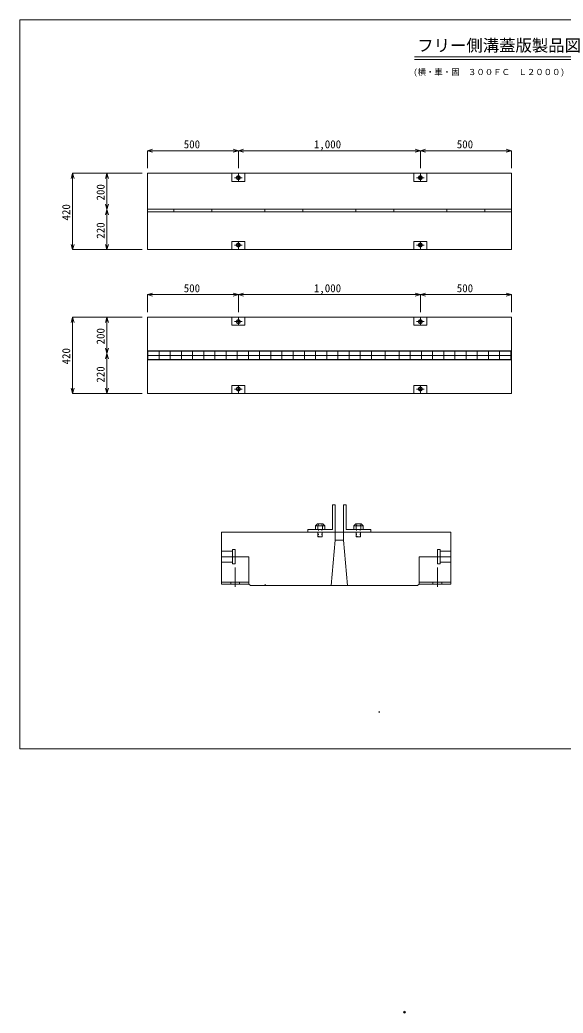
# Model space of a CAD drawing. Units: millimetres, scale not verified. Extents: x 234 to 10193, y -1344 to 4112.
# Drawn here: x 234 to 3218, y -1344 to 4112 of the extents above; entities that cross this region are included whole.
import ezdxf
from ezdxf.enums import TextEntityAlignment as Align

# ---------------------------------------------------------------- set-up
doc = ezdxf.new("R2010")
doc.units = ezdxf.units.MM
doc.header["$LTSCALE"] = 20
doc.header["$PDMODE"] = 32
doc.header["$PDSIZE"] = 10
doc.linetypes.add('DOTTED', pattern=[1.75, 0.25, -1.5])
doc.layers.add('0-1', color=7, linetype='Continuous', lineweight=18)
doc.layers.add('0-f', color=7, linetype='Continuous', lineweight=18)
doc.styles.add('ＭＳ ゴシック', font='')
doc.styles.get('ＭＳ ゴシック').set_extended_font_data('MS Gothic')

msp = doc.modelspace()

# ---------------------------------------------------------------- linework, layer by layer
at = {"layer": '0-1', "color": 4}
for p, q in [((934.03, 3393.74), (963.01, 3401.5)), ((934.03, 3393.74), (1434.04, 3393.74)), ((934.03, 3393.74), (963.01, 3385.97)), ((934.03, 3393.74), (934.03, 3297.28)), ((1434.04, 3393.74), (1405.06, 3401.5)), ((1434.04, 3393.74), (1405.06, 3385.97)), ((1434.04, 3393.74), (1463.01, 3401.5)), ((1434.04, 3393.74), (1434.04, 3297.28)), ((1434.04, 3393.74), (2434.03, 3393.74)), ((1434.04, 3393.74), (1463.01, 3385.97)), ((2434.03, 3393.74), (2405.05, 3401.5)), ((2434.03, 3393.74), (2405.05, 3385.97)), ((2434.03, 3393.74), (2463.01, 3401.5)), ((2434.03, 3393.74), (2434.03, 3297.28)), ((2434.03, 3393.74), (2934.03, 3393.74)), ((2434.03, 3393.74), (2463.01, 3385.97)), ((2934.03, 3393.74), (2905.05, 3401.5)), ((2934.03, 3393.74), (2905.05, 3385.97)), ((2934.03, 3393.74), (2934.03, 3297.28)), ((523.38, 3270.16), (515.62, 3241.19)), ((523.38, 2850.16), (523.38, 3270.16)), ((523.38, 3270.16), (531.15, 3241.19)), ((523.38, 3270.16), (905.18, 3270.16)), ((712.27, 3270.16), (704.51, 3241.19)), ((712.27, 3070.16), (712.27, 3270.16)), ((712.27, 3270.16), (720.04, 3241.19)), ((712.27, 3270.16), (905.18, 3270.16)), ((712.27, 3070.16), (704.51, 3099.14)), ((712.27, 3070.16), (704.51, 3041.19)), ((712.27, 3070.16), (720.04, 3099.14)), ((712.27, 2850.16), (712.27, 3070.16)), ((712.27, 3070.16), (720.04, 3041.19)), ((523.38, 2850.16), (515.62, 2879.14)), ((523.38, 2850.16), (531.15, 2879.14)), ((523.38, 2850.16), (905.18, 2850.16)), ((712.27, 2850.16), (704.51, 2879.14)), ((712.27, 2850.16), (720.04, 2879.14)), ((712.27, 2850.16), (905.18, 2850.16)), ((934.03, 2602.99), (963.01, 2610.75)), ((934.03, 2602.99), (1434.04, 2602.99)), ((934.03, 2602.99), (963.01, 2595.22)), ((934.03, 2602.99), (934.03, 2506.53)), ((1434.04, 2602.99), (1405.06, 2610.75)), ((1434.04, 2602.99), (1405.06, 2595.22)), ((1434.04, 2602.99), (1463.01, 2610.75)), ((1434.04, 2602.99), (1434.04, 2506.53)), ((1434.04, 2602.99), (2434.03, 2602.99)), ((1434.04, 2602.99), (1463.01, 2595.22)), ((2434.03, 2602.99), (2405.05, 2610.75)), ((2434.03, 2602.99), (2405.05, 2595.22)), ((2434.03, 2602.99), (2463.01, 2610.75)), ((2434.03, 2602.99), (2434.03, 2506.53)), ((2434.03, 2602.99), (2934.03, 2602.99)), ((2434.03, 2602.99), (2463.01, 2595.22)), ((2934.03, 2602.99), (2905.05, 2610.75)), ((2934.03, 2602.99), (2905.05, 2595.22)), ((2934.03, 2602.99), (2934.03, 2506.53)), ((523.38, 2479.42), (515.62, 2450.44)), ((523.38, 2059.42), (523.38, 2479.42)), ((523.38, 2479.42), (531.15, 2450.44)), ((523.38, 2479.42), (905.18, 2479.42)), ((712.27, 2479.42), (704.51, 2450.44)), ((712.27, 2279.42), (712.27, 2479.42)), ((712.27, 2479.42), (720.04, 2450.44)), ((712.27, 2479.42), (905.18, 2479.42)), ((712.27, 2279.42), (704.51, 2308.39)), ((712.27, 2279.42), (720.04, 2308.39)), ((712.27, 2279.42), (704.51, 2250.44)), ((712.27, 2059.42), (712.27, 2279.42)), ((712.27, 2279.42), (720.04, 2250.44)), ((523.38, 2059.42), (515.62, 2088.39)), ((523.38, 2059.42), (531.15, 2088.39)), ((712.27, 2059.42), (704.51, 2088.39)), ((712.27, 2059.42), (720.04, 2088.39)), ((523.38, 2059.42), (905.18, 2059.42)), ((712.27, 2059.42), (905.18, 2059.42)), ((2207.88, 314.93), (2207.88, 305.93))]:
    msp.add_line(p, q, dxfattribs=at)
at = {"layer": '0-1'}
for p, q in [((2934.03, 3270.16), (934.03, 3270.16)), ((934.03, 3270.16), (934.03, 2850.16)), ((934.03, 3270.16), (2934.03, 3270.16)), ((1469.04, 3270.17), (1399.04, 3270.17)), ((1399.04, 3270.17), (1399.04, 3225.17)), ((1469.04, 3225.17), (1399.04, 3225.17)), ((1413.03, 3245.16), (1455.03, 3245.16)), ((1413.03, 3245.16), (1455.03, 3245.16)), ((1455.03, 3245.16), (1413.03, 3245.16)), ((1413.04, 3245.16), (1455.04, 3245.16)), ((1455.05, 3245.16), (1413.04, 3245.16)), ((1434.04, 3266.16), (1434.04, 3224.16)), ((1434.04, 3266.16), (1434.04, 3224.16)), ((1434.04, 3266.16), (1434.04, 3224.16)), ((1434.04, 3266.16), (1434.04, 3224.16)), ((1469.04, 3270.17), (1469.04, 3225.17)), ((2469.03, 3270.17), (2399.03, 3270.17)), ((2469.03, 3270.16), (2399.03, 3270.16)), ((2399.03, 3270.16), (2399.03, 3225.16)), ((2469.03, 3225.16), (2399.03, 3225.16)), ((2413.02, 3245.16), (2455.02, 3245.16)), ((2413.02, 3245.16), (2455.02, 3245.16)), ((2455.02, 3245.16), (2413.02, 3245.16)), ((2413.03, 3245.16), (2455.03, 3245.16)), ((2455.04, 3245.16), (2413.03, 3245.16)), ((2434.03, 3263.63), (2434.03, 3271.69)), ((2434.03, 3266.16), (2434.03, 3224.16)), ((2434.03, 3266.16), (2434.03, 3224.16)), ((2434.03, 3266.16), (2434.03, 3224.16)), ((2434.03, 3266.16), (2434.03, 3224.16)), ((2469.03, 3270.16), (2469.03, 3225.16)), ((2934.03, 2850.16), (2934.03, 3270.16)), ((2934.03, 3073.12), (934.03, 3073.12)), ((2934.03, 3058.12), (934.03, 3058.12)), ((1469.04, 2895.16), (1399.04, 2895.16)), ((1399.04, 2850.16), (1399.04, 2895.16)), ((1434.04, 2854.16), (1434.04, 2896.16)), ((1434.04, 2854.16), (1434.04, 2896.16)), ((1434.04, 2854.16), (1434.04, 2896.16)), ((1434.04, 2854.16), (1434.04, 2896.16)), ((1469.04, 2850.16), (1469.04, 2895.16)), ((2469.03, 2895.16), (2399.03, 2895.16)), ((2399.03, 2850.16), (2399.03, 2895.16)), ((2434.03, 2854.16), (2434.03, 2896.16)), ((2434.03, 2854.16), (2434.03, 2896.16)), ((2434.03, 2854.16), (2434.03, 2896.16)), ((2434.03, 2854.16), (2434.03, 2896.16)), ((2469.03, 2850.16), (2469.03, 2895.16)), ((934.03, 2850.16), (2934.03, 2850.16)), ((934.03, 2850.16), (2934.03, 2850.16)), ((1469.04, 2850.16), (1399.04, 2850.16)), ((1413.03, 2875.16), (1455.03, 2875.16)), ((1413.03, 2875.16), (1455.03, 2875.16)), ((1455.03, 2875.16), (1413.03, 2875.16)), ((1413.04, 2875.16), (1455.04, 2875.16)), ((1455.05, 2875.16), (1413.04, 2875.16)), ((2469.03, 2850.16), (2399.03, 2850.16)), ((2469.03, 2850.16), (2399.03, 2850.16)), ((2413.02, 2875.16), (2455.02, 2875.16)), ((2413.02, 2875.16), (2455.02, 2875.16)), ((2455.02, 2875.16), (2413.02, 2875.16)), ((2413.03, 2875.16), (2455.03, 2875.16)), ((2455.04, 2875.16), (2413.03, 2875.16)), ((2434.03, 2856.7), (2434.03, 2848.64)), ((2934.03, 2479.42), (934.03, 2479.42)), ((934.03, 2479.42), (934.03, 2059.42)), ((934.03, 2479.42), (2934.03, 2479.42)), ((1469.04, 2479.42), (1399.04, 2479.42)), ((1399.04, 2479.42), (1399.04, 2434.42)), ((1434.04, 2475.42), (1434.04, 2433.42)), ((1434.04, 2475.42), (1434.04, 2433.42)), ((1434.04, 2475.42), (1434.04, 2433.42)), ((1434.04, 2475.42), (1434.04, 2433.42)), ((1469.04, 2479.42), (1469.04, 2434.42)), ((2469.03, 2479.42), (2399.03, 2479.42)), ((2469.03, 2479.42), (2399.03, 2479.42)), ((2399.03, 2479.42), (2399.03, 2434.42)), ((2434.03, 2472.88), (2434.03, 2480.94)), ((2434.03, 2475.41), (2434.03, 2433.41)), ((2434.03, 2475.41), (2434.03, 2433.41)), ((2434.03, 2475.41), (2434.03, 2433.41)), ((2434.03, 2475.41), (2434.03, 2433.41)), ((2469.03, 2479.42), (2469.03, 2434.42)), ((2934.03, 2059.42), (2934.03, 2479.42)), ((1469.04, 2434.42), (1399.04, 2434.42)), ((1413.03, 2454.42), (1455.03, 2454.42)), ((1413.03, 2454.42), (1455.03, 2454.42)), ((1455.03, 2454.42), (1413.03, 2454.42)), ((1413.04, 2454.42), (1455.04, 2454.42)), ((1455.05, 2454.42), (1413.04, 2454.42)), ((2469.03, 2434.42), (2399.03, 2434.42)), ((2413.02, 2454.41), (2455.02, 2454.41)), ((2413.02, 2454.41), (2455.02, 2454.41)), ((2455.02, 2454.41), (2413.02, 2454.41)), ((2413.03, 2454.41), (2455.03, 2454.41)), ((2455.04, 2454.41), (2413.03, 2454.41)), ((934.03, 2269.42), (934.03, 2294.42)), ((934.03, 2294.42), (2934.03, 2294.42)), ((1244.03, 2294.42), (934.03, 2294.42)), ((1244.03, 2294.42), (934.03, 2294.42)), ((934.03, 2244.42), (934.03, 2294.42)), ((934.03, 2294.42), (934.03, 2291.42)), ((1244.03, 2294.42), (1554.03, 2294.42)), ((1554.03, 2294.42), (1551.03, 2294.42)), ((1858.03, 2294.42), (2168.03, 2294.42)), ((2168.03, 2294.42), (2165.03, 2294.42)), ((2624.03, 2294.42), (2314.03, 2294.42)), ((2624.03, 2294.42), (2314.03, 2294.42)), ((2624.03, 2294.42), (2934.03, 2294.42)), ((2934.03, 2294.42), (2931.03, 2294.42)), ((2934.03, 2294.42), (2934.03, 2244.42)), ((2934.03, 2294.42), (2934.03, 2291.42)), ((934.03, 2269.42), (934.03, 2244.42)), ((934.03, 2244.42), (934.03, 2247.42)), ((934.03, 2244.42), (2934.03, 2244.42)), ((1244.03, 2244.42), (934.03, 2244.42)), ((934.03, 2244.42), (937.03, 2244.42)), ((937.03, 2247.42), (937.03, 2291.42)), ((1551.03, 2291.42), (937.03, 2291.42)), ((937.03, 2269.42), (1551.03, 2269.42)), ((937.03, 2247.42), (1551.03, 2247.42)), ((998.43, 2291.42), (998.43, 2247.42)), ((1059.83, 2291.42), (1059.83, 2247.42)), ((1121.23, 2291.42), (1121.23, 2247.42)), ((1182.63, 2291.42), (1182.63, 2247.42)), ((1244.03, 2291.42), (1244.03, 2247.42)), ((1244.03, 2244.42), (1554.03, 2244.42)), ((1305.43, 2291.42), (1305.43, 2247.42)), ((1366.83, 2291.42), (1366.83, 2247.42)), ((1428.23, 2291.42), (1428.23, 2247.42)), ((1489.63, 2291.42), (1489.63, 2247.42)), ((1551.03, 2247.42), (1551.03, 2291.42)), ((1551.03, 2291.42), (2317.03, 2291.42)), ((1551.03, 2247.42), (1551.03, 2291.42)), ((2165.03, 2291.42), (1551.03, 2291.42)), ((1551.03, 2269.42), (2165.03, 2269.42)), ((2317.03, 2247.42), (1551.03, 2247.42)), ((1551.03, 2247.42), (2165.03, 2247.42)), ((1554.03, 2244.42), (1551.03, 2244.42)), ((1612.43, 2291.42), (1612.43, 2247.42)), ((1673.83, 2291.42), (1673.83, 2247.42)), ((1735.23, 2291.42), (1735.23, 2247.42)), ((1796.63, 2291.42), (1796.63, 2247.42)), ((1858.03, 2291.42), (1858.03, 2247.42)), ((1858.03, 2244.42), (2168.03, 2244.42)), ((1919.43, 2291.42), (1919.43, 2247.42)), ((1980.83, 2291.42), (1980.83, 2247.42)), ((2042.23, 2291.42), (2042.23, 2247.42)), ((2103.63, 2291.42), (2103.63, 2247.42)), ((2165.03, 2247.42), (2165.03, 2291.42)), ((2165.03, 2269.42), (2317.03, 2269.42)), ((2168.03, 2244.42), (2165.03, 2244.42)), ((2241.03, 2291.42), (2241.03, 2247.42)), ((2624.03, 2244.42), (2314.03, 2244.42)), ((2314.03, 2244.42), (2317.03, 2244.42)), ((2317.03, 2247.42), (2317.03, 2291.42)), ((2931.03, 2291.42), (2317.03, 2291.42)), ((2317.03, 2269.42), (2931.03, 2269.42)), ((2317.03, 2247.42), (2931.03, 2247.42)), ((2378.43, 2291.42), (2378.43, 2247.42)), ((2439.83, 2291.42), (2439.83, 2247.42)), ((2501.23, 2291.42), (2501.23, 2247.42)), ((2562.63, 2291.42), (2562.63, 2247.42)), ((2624.03, 2291.42), (2624.03, 2247.42)), ((2624.03, 2244.42), (2934.03, 2244.42)), ((2685.43, 2291.42), (2685.43, 2247.42)), ((2746.83, 2291.42), (2746.83, 2247.42)), ((2808.23, 2291.42), (2808.23, 2247.42)), ((2869.63, 2291.42), (2869.63, 2247.42)), ((2931.03, 2247.42), (2931.03, 2291.42)), ((2934.03, 2244.42), (2931.03, 2244.42)), ((2934.03, 2244.42), (2934.03, 2247.42)), ((1469.04, 2104.41), (1399.04, 2104.41)), ((1399.04, 2059.41), (1399.04, 2104.41)), ((1413.03, 2084.42), (1455.03, 2084.42)), ((1413.03, 2084.42), (1455.03, 2084.42)), ((1455.03, 2084.42), (1413.03, 2084.42)), ((1413.04, 2084.42), (1455.04, 2084.42)), ((1455.05, 2084.42), (1413.04, 2084.42)), ((1434.04, 2063.41), (1434.04, 2105.42)), ((1434.04, 2063.41), (1434.04, 2105.42)), ((1434.04, 2063.41), (1434.04, 2105.42)), ((1434.04, 2063.41), (1434.04, 2105.41)), ((1469.04, 2059.41), (1469.04, 2104.41)), ((2469.03, 2104.42), (2399.03, 2104.42)), ((2399.03, 2059.42), (2399.03, 2104.42)), ((2413.02, 2084.42), (2455.02, 2084.42)), ((2413.02, 2084.42), (2455.02, 2084.42)), ((2455.02, 2084.42), (2413.02, 2084.42)), ((2413.03, 2084.42), (2455.03, 2084.42)), ((2455.04, 2084.42), (2413.03, 2084.42)), ((2434.03, 2063.42), (2434.03, 2105.42)), ((2434.03, 2063.42), (2434.03, 2105.42)), ((2434.03, 2063.42), (2434.03, 2105.42)), ((2434.03, 2063.42), (2434.03, 2105.42)), ((2469.03, 2059.42), (2469.03, 2104.42)), ((934.03, 2059.42), (2934.03, 2059.42)), ((934.03, 2059.42), (2934.03, 2059.42)), ((1469.04, 2059.41), (1399.04, 2059.41)), ((2469.03, 2059.42), (2399.03, 2059.42)), ((2469.03, 2059.41), (2399.03, 2059.41)), ((2434.03, 2065.95), (2434.03, 2057.89)), ((1951.1, 1448.18), (1951.1, 1313.18)), ((1966.1, 1448.18), (1951.1, 1448.18)), ((1966.1, 1298.18), (1966.1, 1448.18)), ((2011.1, 1448.18), (2026.1, 1448.18)), ((2011.1, 1298.18), (2011.1, 1448.18)), ((2026.1, 1448.18), (2026.1, 1313.18)), ((1816.1, 1313.18), (1951.1, 1313.18)), ((1816.1, 1313.18), (1846.1, 1313.18)), ((1816.1, 1298.18), (1816.1, 1313.18)), ((1868.6, 1343.18), (1857.99, 1332.58)), ((1857.99, 1332.58), (1857.99, 1313.18)), ((1857.99, 1332.58), (1909.2, 1332.58)), ((1883.6, 1343.18), (1868.6, 1343.18)), ((1876.1, 1343.18), (1870.79, 1332.58)), ((1870.79, 1332.58), (1870.79, 1313.18)), ((1883.6, 1343.18), (1898.6, 1343.18)), ((1891.1, 1343.18), (1896.4, 1332.58)), ((1896.4, 1332.58), (1896.4, 1313.18)), ((1898.6, 1343.18), (1909.2, 1332.58)), ((1909.2, 1332.58), (1909.2, 1313.18)), ((2161.1, 1313.18), (2026.1, 1313.18)), ((2078.6, 1343.18), (2067.99, 1332.58)), ((2067.99, 1332.58), (2067.99, 1313.18)), ((2067.99, 1332.58), (2119.2, 1332.58)), ((2093.6, 1343.18), (2078.6, 1343.18)), ((2086.1, 1343.18), (2080.79, 1332.58)), ((2080.79, 1332.58), (2080.79, 1313.18)), ((2093.6, 1343.18), (2108.6, 1343.18)), ((2101.1, 1343.18), (2106.4, 1332.58)), ((2106.4, 1332.58), (2106.4, 1313.18)), ((2108.6, 1343.18), (2119.2, 1332.58)), ((2119.2, 1332.58), (2119.2, 1313.18)), ((2161.1, 1313.18), (2131.1, 1313.18)), ((2161.1, 1298.18), (2161.1, 1313.18)), ((1342.24, 1298.18), (1966.1, 1298.18)), ((1342.24, 1298.18), (1342.24, 1013.18)), ((1342.24, 1013.18), (1342.24, 1298.18)), ((1342.24, 1298.18), (2602.24, 1298.18)), ((1342.24, 1298.18), (2602.24, 1298.18)), ((1966.1, 1298.18), (1816.1, 1298.18)), ((1870.99, 1298.18), (1870.99, 1272.93)), ((1870.99, 1272.93), (1895.16, 1272.93)), ((1895.16, 1298.18), (1895.16, 1272.93)), ((1966.1, 1253.18), (1966.1, 1298.18)), ((2011.1, 1298.18), (2602.24, 1298.18)), ((2011.1, 1298.18), (2161.1, 1298.18)), ((2011.1, 1253.18), (2011.1, 1298.18)), ((2080.99, 1298.18), (2080.99, 1272.93)), ((2080.99, 1272.93), (2105.16, 1272.93)), ((2105.16, 1298.18), (2105.16, 1272.93)), ((2602.24, 1013.18), (2602.24, 1298.18)), ((2602.24, 1298.18), (2602.24, 1013.18)), ((1402.24, 1202.16), (1402.24, 1124.17)), ((1417.24, 1202.16), (1402.24, 1202.16)), ((1417.24, 1202.16), (1417.24, 1124.17)), ((1966.1, 1253.18), (1943.6, 1004.18)), ((1966.1, 1253.18), (2011.1, 1253.18)), ((2011.1, 1253.18), (2033.6, 1004.18)), ((2527.24, 1202.16), (2542.24, 1202.16)), ((2527.24, 1124.17), (2527.24, 1202.16)), ((2542.24, 1124.17), (2542.24, 1202.16)), ((1402.24, 1193.17), (1342.24, 1193.17)), ((1342.24, 1163.17), (1492.24, 1163.17)), ((1432.24, 1163.17), (1342.24, 1163.17)), ((1492.24, 1163.17), (1492.24, 1013.18)), ((2427.24, 1163.17), (2602.24, 1163.17)), ((2427.24, 1163.17), (2427.24, 1013.18)), ((2512.24, 1163.17), (2602.24, 1163.17)), ((2542.24, 1193.17), (2602.24, 1193.17)), ((1402.24, 1133.17), (1342.24, 1133.17)), ((1417.24, 1124.17), (1402.24, 1124.17)), ((1417.24, 1103.17), (1417.24, 998.18)), ((2527.24, 1124.17), (2542.24, 1124.17)), ((2527.24, 1103.17), (2527.24, 998.18)), ((2527.24, 1103.17), (2527.24, 998.18)), ((2542.24, 1133.17), (2602.24, 1133.17)), ((1342.24, 1023.18), (1492.24, 1023.18)), ((1342.24, 1013.18), (1492.24, 1013.18)), ((1342.24, 1013.18), (1492.24, 1013.18)), ((1393.24, 1013.18), (1393.24, 1023.18)), ((1441.24, 1013.18), (1441.24, 1023.18)), ((1492.24, 1013.18), (1501.24, 1004.18)), ((1501.24, 1004.18), (2418.24, 1004.18)), ((2418.24, 1004.18), (1501.24, 1004.18)), ((1501.24, 1004.18), (2418.24, 1004.18)), ((1582.18, 1004.18), (1519.98, 1004.18)), ((1582.18, 1004.18), (1582.18, 1013.18)), ((2427.24, 1013.18), (2418.24, 1004.18)), ((2427.24, 1023.18), (2602.24, 1023.18)), ((2427.24, 1013.18), (2602.24, 1013.18)), ((2503.24, 1013.18), (2503.24, 1023.18)), ((2551.24, 1013.18), (2551.24, 1023.18))]:
    msp.add_line(p, q, dxfattribs=at)
at = {"layer": '0-1', "linetype": 'DOTTED'}
for p, q in [((1873.62, 1312.99), (1873.62, 1288.83)), ((1892.8, 1312.99), (1892.8, 1288.83)), ((2083.62, 1312.99), (2083.62, 1288.83)), ((2102.8, 1312.99), (2102.8, 1288.83)), ((1873.62, 1288.83), (1873.62, 1274.79)), ((1873.62, 1274.79), (1892.8, 1274.79)), ((1892.8, 1288.83), (1892.8, 1274.79)), ((2083.62, 1288.83), (2083.62, 1274.79)), ((2083.62, 1274.79), (2102.8, 1274.79)), ((2102.8, 1288.83), (2102.8, 1274.79))]:
    msp.add_line(p, q, dxfattribs=at)
at = {"layer": '0-1'}
for centre, radius in [((1434.04, 3245.16), 11), ((1434.04, 3245.16), 11), ((1434.04, 3245.16), 11), ((1434.04, 3245.16), 11), ((1434.04, 3245.16), 8), ((1434.04, 3245.16), 8), ((1434.04, 3245.16), 8), ((1434.04, 3245.16), 8), ((2434.03, 3245.16), 11), ((2434.03, 3245.16), 11), ((2434.03, 3245.16), 11), ((2434.03, 3245.16), 11), ((2434.03, 3245.16), 8), ((2434.03, 3245.16), 8), ((2434.03, 3245.16), 8), ((2434.03, 3245.16), 8), ((1434.04, 2875.16), 11), ((1434.04, 2875.16), 11), ((1434.04, 2875.16), 11), ((1434.04, 2875.16), 11), ((1434.04, 2875.16), 8), ((1434.04, 2875.16), 8), ((1434.04, 2875.16), 8), ((1434.04, 2875.16), 8), ((2434.03, 2875.16), 11), ((2434.03, 2875.16), 11), ((2434.03, 2875.16), 11), ((2434.03, 2875.16), 11), ((2434.03, 2875.16), 8), ((2434.03, 2875.16), 8), ((2434.03, 2875.16), 8), ((2434.03, 2875.16), 8), ((1434.04, 2454.42), 11), ((1434.04, 2454.42), 11), ((1434.04, 2454.42), 11), ((1434.04, 2454.42), 11), ((1434.04, 2454.42), 8), ((1434.04, 2454.42), 8), ((1434.04, 2454.42), 8), ((1434.04, 2454.42), 8), ((2434.03, 2454.41), 11), ((2434.03, 2454.41), 11), ((2434.03, 2454.41), 11), ((2434.03, 2454.41), 11), ((2434.03, 2454.41), 8), ((2434.03, 2454.41), 8), ((2434.03, 2454.41), 8), ((2434.03, 2454.41), 8), ((1434.04, 2084.42), 11), ((1434.04, 2084.42), 11), ((1434.04, 2084.42), 11), ((1434.04, 2084.42), 11), ((1434.04, 2084.42), 8), ((1434.04, 2084.42), 8), ((1434.04, 2084.42), 8), ((1434.04, 2084.42), 8), ((2434.03, 2084.42), 11), ((2434.03, 2084.42), 11), ((2434.03, 2084.42), 11), ((2434.03, 2084.42), 11), ((2434.03, 2084.42), 8), ((2434.03, 2084.42), 8), ((2434.03, 2084.42), 8), ((2434.03, 2084.42), 8)]:
    msp.add_circle(centre, radius, dxfattribs=at)
msp.add_point((2347.24, -1339.28), dxfattribs=at)
at = {"layer": '0-f'}
for p, q in [((233.7, 4112.38), (233.7, 107.38)), ((5783.7, 4112.38), (233.7, 4112.38)), ((233.7, 107.38), (5783.7, 107.38))]:
    msp.add_line(p, q, dxfattribs=at)
at = {"layer": '0-f', "color": 5}
for p, q in [((2401.66, 3909.14), (3601.66, 3909.14)), ((2401.66, 3894.14), (3601.66, 3894.14))]:
    msp.add_line(p, q, dxfattribs=at)

# ---------------------------------------------------------------- texts
at = {"layer": '0-1', "style": 'ＭＳ ゴシック'}
for s, p in [('500', (1134.03, 3393.74)), ('1,000', (1849.03, 3393.74)), ('500', (2634.03, 3393.74)), ('500', (1134.03, 2602.99)), ('1,000', (1849.03, 2602.99)), ('500', (2634.03, 2602.99))]:
    msp.add_text(s, height=43.99, dxfattribs=at).set_placement(p, align=Align.BOTTOM_LEFT)
for s, p in [('200', (712.27, 3120.16)), ('420', (523.38, 3010.16)), ('220', (712.27, 2910.16)), ('200', (712.27, 2329.42)), ('420', (523.38, 2219.42)), ('220', (712.27, 2119.42))]:
    msp.add_text(s, height=43.99, rotation=90, dxfattribs=at).set_placement(p, align=Align.BOTTOM_LEFT)
at = {"layer": '0-f', "style": 'ＭＳ ゴシック'}
for s, height, p in [('\u3000フリー側溝蓋版製品図\u3000', 65.98, (2326.66, 3919.14)), ('(横・車・固\u3000３００ＦＣ\u3000Ｌ２０００)', 32.99, (2396.03, 3799.14))]:
    msp.add_text(s, height=height, dxfattribs=at).set_placement(p, align=Align.BOTTOM_LEFT)

# ---------------------------------------------------------------- next in the draw order: wipeouts: each hides what was drawn before it
for points in [[(1079.03, 3058.12), (1289.03, 3058.12), (1289.03, 3073.12), (1079.03, 3073.12)], [(1579.03, 3058.12), (1789.03, 3058.12), (1789.03, 3073.12), (1579.03, 3073.12)], [(2079.03, 3058.12), (2289.03, 3058.12), (2289.03, 3073.12), (2079.03, 3073.12)], [(2579.03, 3058.12), (2789.03, 3058.12), (2789.03, 3073.12), (2579.03, 3073.12)]]:
    msp.add_wipeout(points)

# ---------------------------------------------------------------- next in the draw order: linework, layer by layer
at = {"layer": '0-1'}
for points in [[(1079.03, 3058.12), (1289.03, 3058.12), (1289.03, 3073.12), (1079.03, 3073.12)], [(1579.03, 3058.12), (1789.03, 3058.12), (1789.03, 3073.12), (1579.03, 3073.12)], [(2079.03, 3058.12), (2289.03, 3058.12), (2289.03, 3073.12), (2079.03, 3073.12)], [(2579.03, 3058.12), (2789.03, 3058.12), (2789.03, 3073.12), (2579.03, 3073.12)]]:
    msp.add_lwpolyline(points, close=True, dxfattribs=at)

doc.saveas('drawing.dxf')
